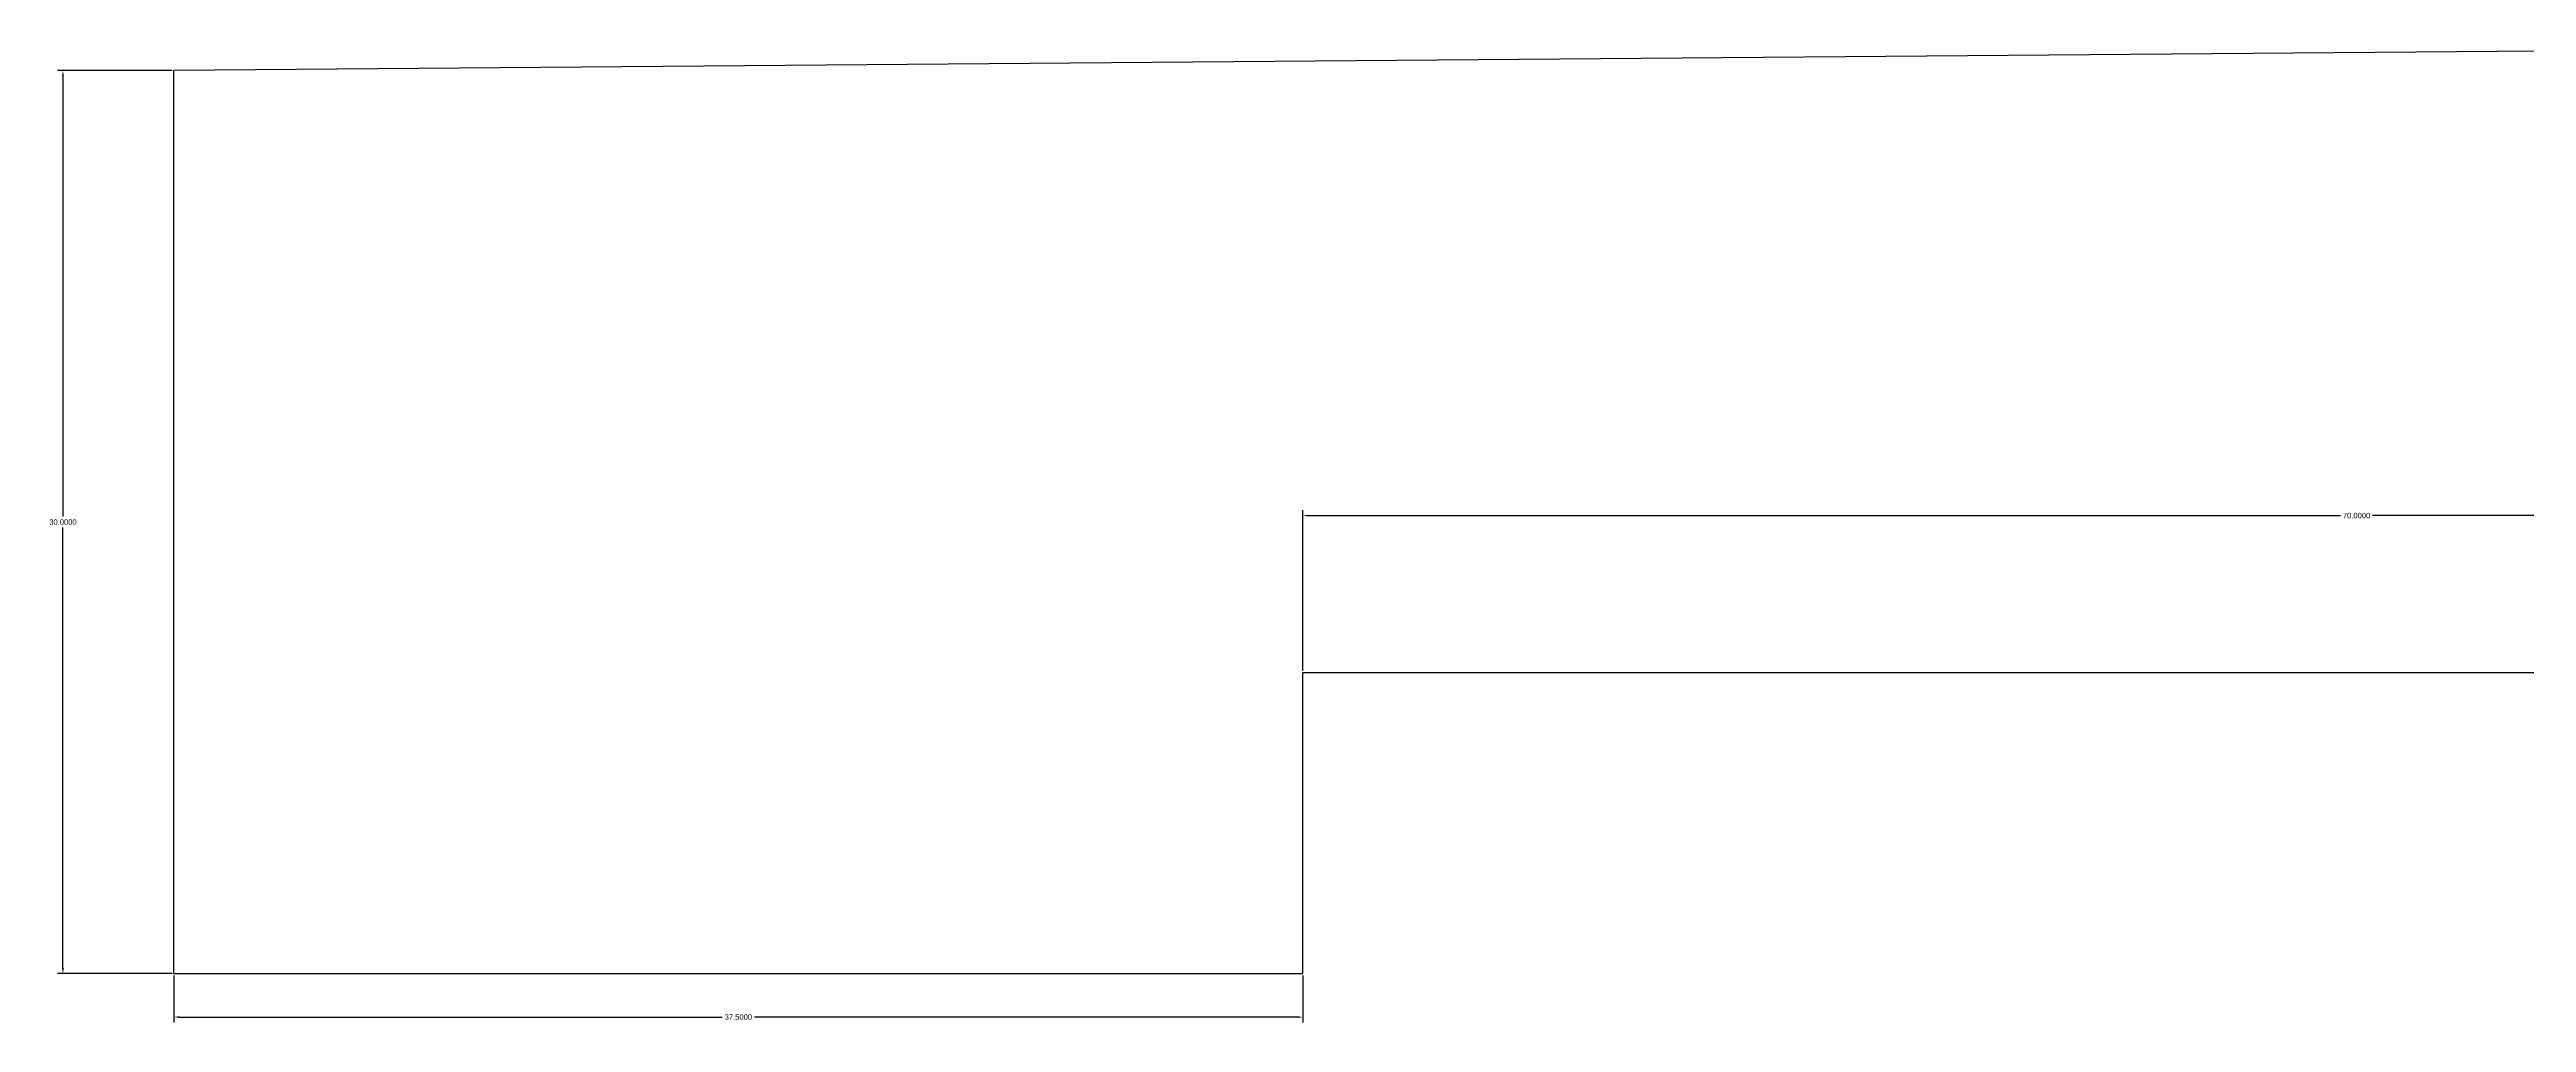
# Model space of a CAD drawing. Header units: inches. Extents: x 3 to 349, y 2 to 96.
# Drawn here: x 3.1 to 85.4, y 3.4 to 35.8 of the extents above; entities that cross this region are included whole.
import ezdxf

# ---------------------------------------------------------------- set-up
doc = ezdxf.new("R2010")
doc.units = ezdxf.units.IN
doc.header["$MEASUREMENT"] = 0
doc.styles.get("Standard").update_dxf_attribs({"font": 'arial.ttf'})
doc.dimstyles.get("Standard").update_dxf_attribs({"dimtxt": 0.18, "dimasz": 0.18, "dimexe": 0.18, "dimexo": 0.0625, "dimgap": 0.09, "dimtad": 0, "dimtih": 1, "dimtoh": 1, "dimdec": 4, "dimzin": 0, "dimdsep": 46, "dimtxsty": 'Standard', "dimcen": 0.09, "dimadec": 0, "dimazin": 0, "dimtfac": 1, "dimtdec": 4, "dimtofl": 0, "dimtmove": 0, "dimatfit": 3, "dimfxl": 1, "dimtolj": 1, "dimtzin": 0, "dimarcsym": 0})

# ---------------------------------------------------------------- blocks, each defined once
blk = doc.blocks.new('*D1')
at = {"color": 0, "lineweight": -2, "transparency": 16777216}
for p, q in [((7.159, 35.069), (3.356, 35.069)), ((3.536, 34.889), (3.536, 20.251)), ((3.536, 5.249), (3.536, 19.887)), ((7.159, 5.069), (3.356, 5.069))]:
    blk.add_line(p, q, dxfattribs=at)
at = {"color": 0, "transparency": 16777216}
for points in [[(3.506, 34.889), (3.566, 34.889), (3.536, 35.069)], [(3.506, 5.249), (3.566, 5.249), (3.536, 5.069)]]:
    blk.add_solid(points, dxfattribs=at)
at = {"layer": 'Defpoints', "color": 0, "transparency": 16777216}
for p in [(7.221, 35.069), (3.536, 5.069), (7.221, 5.069)]:
    blk.add_point(p, dxfattribs=at)
at = {"color": 0, "transparency": 16777216, "insert": (3.536, 20.069), "char_height": 0.18, "attachment_point": 5}
blk.add_mtext('\\A1;30.0000', dxfattribs=at)
blk = doc.blocks.new('*D3')
at = {"color": 0, "lineweight": -2, "transparency": 16777216}
for p, q in [((7.221, 5.006), (7.221, 3.444)), ((44.721, 5.006), (44.721, 3.444)), ((7.401, 3.624), (25.438, 3.624)), ((44.541, 3.624), (26.504, 3.624))]:
    blk.add_line(p, q, dxfattribs=at)
at = {"color": 0, "transparency": 16777216}
for points in [[(7.401, 3.654), (7.401, 3.594), (7.221, 3.624)], [(44.541, 3.654), (44.541, 3.594), (44.721, 3.624)]]:
    blk.add_solid(points, dxfattribs=at)
at = {"layer": 'Defpoints', "color": 0, "transparency": 16777216}
for p in [(7.221, 5.069), (44.721, 5.069), (44.721, 3.624)]:
    blk.add_point(p, dxfattribs=at)
at = {"color": 0, "transparency": 16777216, "insert": (25.971, 3.624), "char_height": 0.18, "attachment_point": 5}
blk.add_mtext('\\A1;37.5000', dxfattribs=at)
blk = doc.blocks.new('*D4')
at = {"color": 0, "lineweight": -2, "transparency": 16777216}
for p, q in [((44.721, 15.131), (44.721, 20.465)), ((44.901, 20.285), (79.189, 20.285)), ((114.541, 20.285), (80.254, 20.285)), ((114.721, 15.131), (114.721, 20.465))]:
    blk.add_line(p, q, dxfattribs=at)
at = {"color": 0, "transparency": 16777216}
for points in [[(44.901, 20.315), (44.901, 20.255), (44.721, 20.285)], [(114.541, 20.315), (114.541, 20.255), (114.721, 20.285)]]:
    blk.add_solid(points, dxfattribs=at)
at = {"layer": 'Defpoints', "color": 0, "transparency": 16777216}
for p in [(114.721, 20.285), (44.721, 15.069), (114.721, 15.069)]:
    blk.add_point(p, dxfattribs=at)
at = {"color": 0, "transparency": 16777216, "insert": (79.721, 20.285), "char_height": 0.18, "attachment_point": 5}
blk.add_mtext('\\A1;70.0000', dxfattribs=at)

msp = doc.modelspace()

# ---------------------------------------------------------------- linework, layer by layer
for p, q in [((92.51892, 35.77022), (7.22112, 35.06883)), ((7.22112, 5.06883), (7.22112, 35.06883)), ((44.72112, 5.06883), (44.72112, 15.06883)), ((44.72112, 15.06883), (114.72112, 15.06883)), ((7.22112, 5.06883), (44.72112, 5.06883))]:
    msp.add_line(p, q)

# ---------------------------------------------------------------- dimensions: what is measured, and where the dimension line sits
dim = msp.add_linear_dim(base=(3.53578, 5.06883), p1=(7.22112, 35.06883), p2=(7.22112, 5.06883), angle=90, dimstyle='Standard')
dim.commit()
dim.dimension.update_dxf_attribs({"geometry": '*D1', "text_midpoint": (3.53578, 20.06883)})
for base, p1, p2, picture, middle in [((114.72112, 20.28481), (44.72112, 15.06883), (114.72112, 15.06883), '*D4', (79.72112, 20.28481)), ((44.72112, 3.62413), (7.22112, 5.06883), (44.72112, 5.06883), '*D3', (25.97112, 3.62413))]:
    dim = msp.add_linear_dim(base=base, p1=p1, p2=p2, dimstyle='Standard')
    dim.commit()
    dim.dimension.update_dxf_attribs({"geometry": picture, "text_midpoint": middle})

doc.saveas('drawing.dxf')
